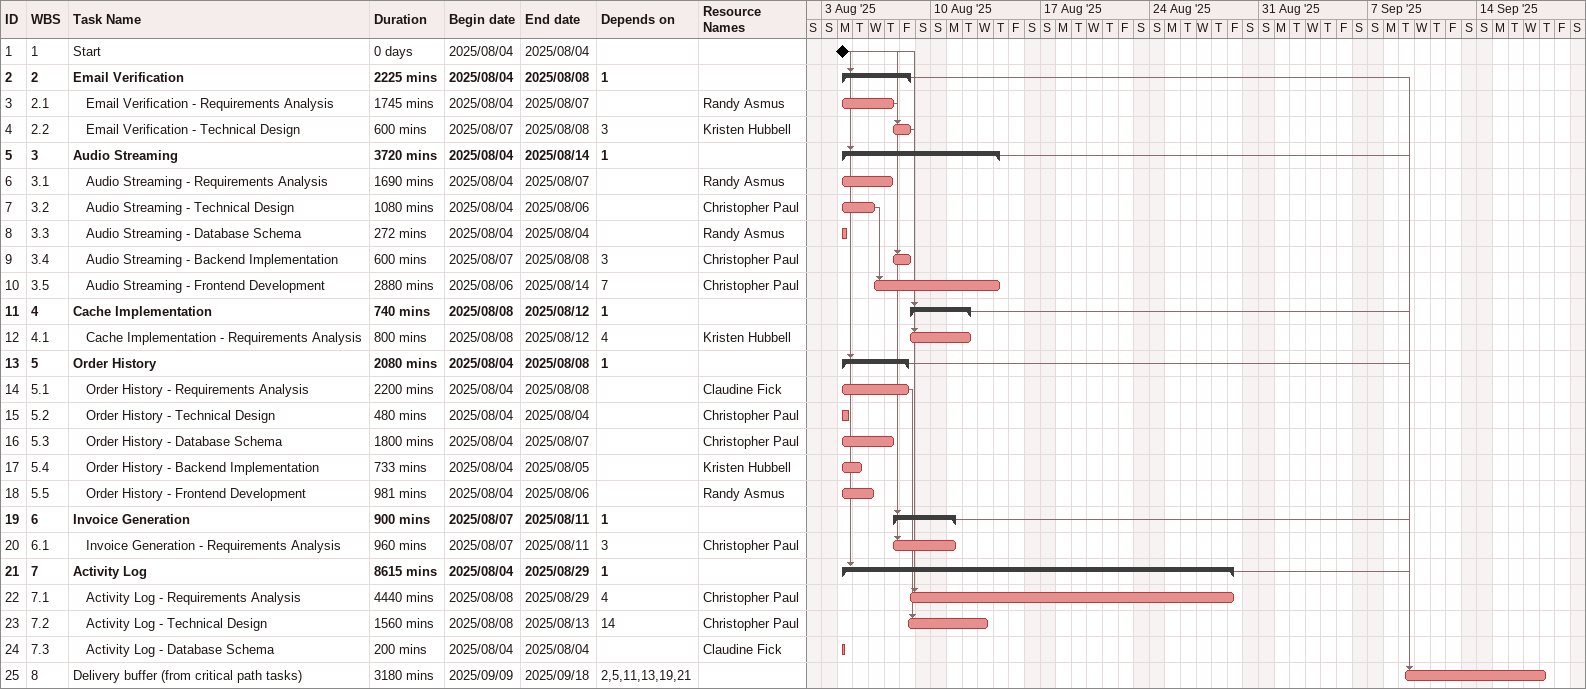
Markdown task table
| ID | WBS | Task | Duration | Start | Finish | Predecessors | Resources |
|---|---|---|---|---|---|---|---|
| 1 | 1 | Start | 0d | 2025-08-04 | 2025-08-04 |  |  |
| 2 | 2 | **Email Verification** | 2225min | 2025-08-04 | 2025-08-08 | 1 |  |
| 3 | 2.1 | Email Verification - Requirements Analysis | 1745min | 2025-08-04 | 2025-08-07 |  | Randy Asmus |
| 4 | 2.2 | Email Verification - Technical Design | 600min | 2025-08-07 | 2025-08-08 | 3 | Kristen Hubbell |
| 5 | 3 | **Audio Streaming** | 3720min | 2025-08-04 | 2025-08-14 | 1 |  |
| 6 | 3.1 | Audio Streaming - Requirements Analysis | 1690min | 2025-08-04 | 2025-08-07 |  | Randy Asmus |
| 7 | 3.2 | Audio Streaming - Technical Design | 1080min | 2025-08-04 | 2025-08-06 |  | Christopher Paul |
| 8 | 3.3 | Audio Streaming - Database Schema | 272min | 2025-08-04 | 2025-08-04 |  | Randy Asmus |
| 9 | 3.4 | Audio Streaming - Backend Implementation | 600min | 2025-08-07 | 2025-08-08 | 3 | Christopher Paul |
| 10 | 3.5 | Audio Streaming - Frontend Development | 2880min | 2025-08-06 | 2025-08-14 | 7 | Christopher Paul |
| 11 | 4 | **Cache Implementation** | 740min | 2025-08-08 | 2025-08-12 | 1 |  |
| 12 | 4.1 | Cache Implementation - Requirements Analysis | 800min | 2025-08-08 | 2025-08-12 | 4 | Kristen Hubbell |
| 13 | 5 | **Order History** | 2080min | 2025-08-04 | 2025-08-08 | 1 |  |
| 14 | 5.1 | Order History - Requirements Analysis | 2200min | 2025-08-04 | 2025-08-08 |  | Claudine Fick |
| 15 | 5.2 | Order History - Technical Design | 480min | 2025-08-04 | 2025-08-04 |  | Christopher Paul |
| 16 | 5.3 | Order History - Database Schema | 1800min | 2025-08-04 | 2025-08-07 |  | Christopher Paul |
| 17 | 5.4 | Order History - Backend Implementation | 733min | 2025-08-04 | 2025-08-05 |  | Kristen Hubbell |
| 18 | 5.5 | Order History - Frontend Development | 981min | 2025-08-04 | 2025-08-06 |  | Randy Asmus |
| 19 | 6 | **Invoice Generation** | 900min | 2025-08-07 | 2025-08-11 | 1 |  |
| 20 | 6.1 | Invoice Generation - Requirements Analysis | 960min | 2025-08-07 | 2025-08-11 | 3 | Christopher Paul |
| 21 | 7 | **Activity Log** | 8615min | 2025-08-04 | 2025-08-29 | 1 |  |
| 22 | 7.1 | Activity Log - Requirements Analysis | 4440min | 2025-08-08 | 2025-08-29 | 4 | Christopher Paul |
| 23 | 7.2 | Activity Log - Technical Design | 1560min | 2025-08-08 | 2025-08-13 | 14 | Christopher Paul |
| 24 | 7.3 | Activity Log - Database Schema | 200min | 2025-08-04 | 2025-08-04 |  | Claudine Fick |
| 25 | 8 | Delivery buffer (from critical path tasks) | 3180min | 2025-09-09 | 2025-09-18 | 2, 5, 11, 13, 19, 21 |  |
